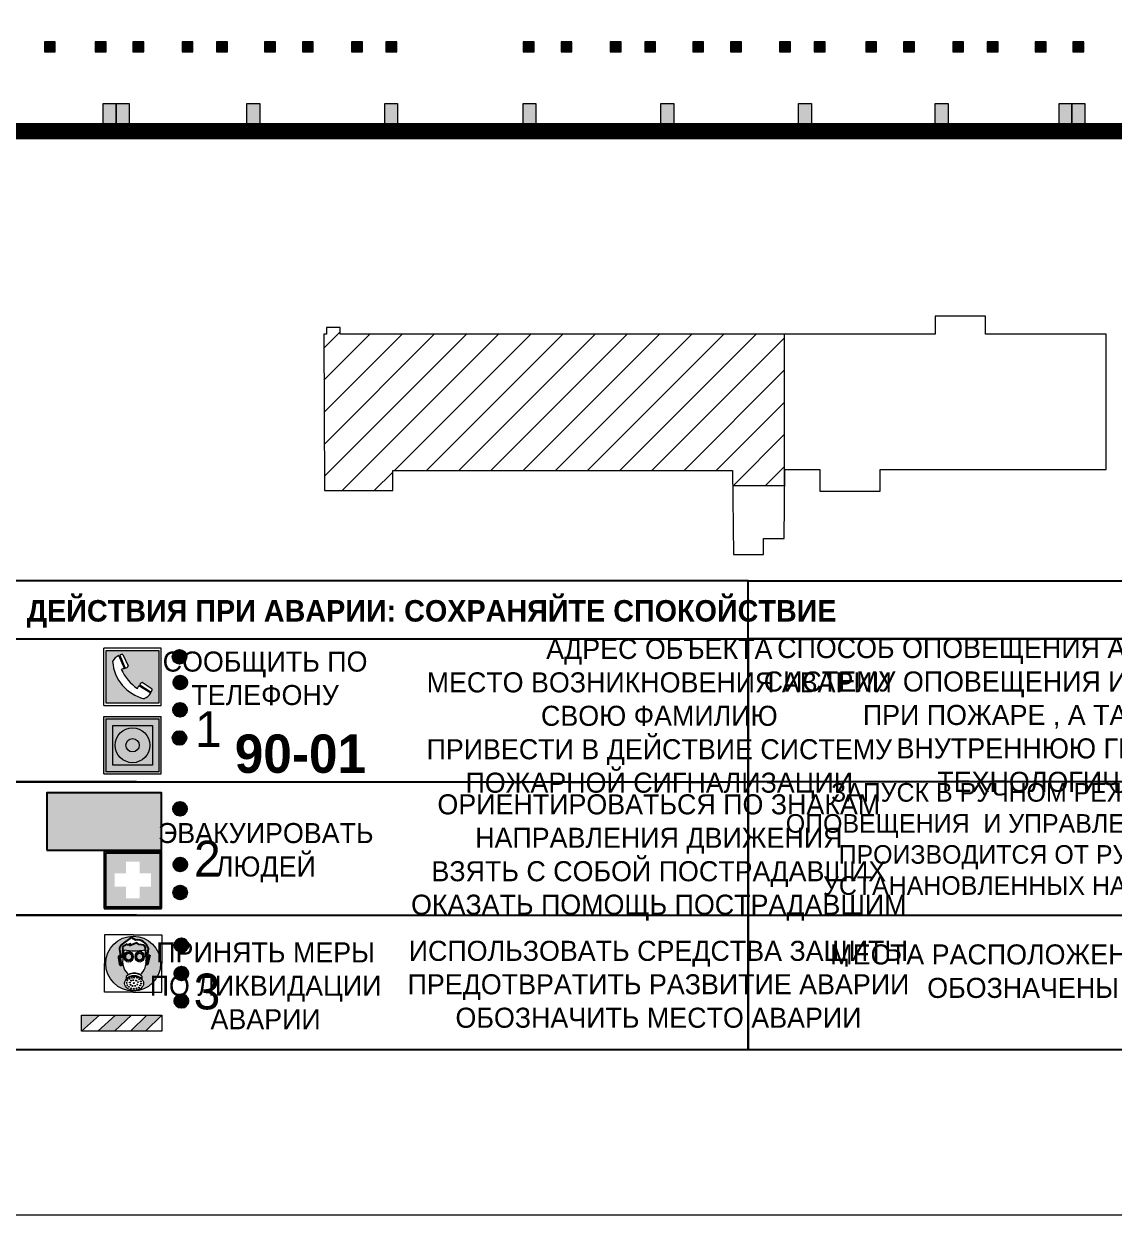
# Model space of a CAD drawing. Header units: millimetres. Extents: x 13810 to 67229, y 12374 to 21950.
# Drawn here: x 38369 to 38521.1, y 13759.1 to 13925.3 of the extents above; entities that cross this region are included whole.
import ezdxf

# ---------------------------------------------------------------- set-up
doc = ezdxf.new("R2010")
doc.units = ezdxf.units.MM
doc.styles.add('обычный', font='arial.ttf')

# ---------------------------------------------------------------- blocks, each defined once
blk = doc.blocks.new('A$C38D26F80')
h = blk.add_hatch(color=5)
h.dxf.hatch_style = 1
h.paths.add_polyline_path([(-8.77, -4.48, 1), (-0.19, -4.48, 1)])
h.paths.add_polyline_path([(-6.75, -3.58), (-6.75, -3.31), (-6.62, -3.22), (-6.5, -3.22), (-6.42, -3.3), (-6.39, -3.28), (-6.59, -2.23), (-6.59, -2.01), (-6.38, -1.58), (-4.76, -0.4), (-4.13, -0.79, -0.362848), (-2.1, -2.1, -0.201049), (-2.17, -2.48, 0.085434), (-2.26, -3.13), (-1.9, -3.16), (-2.25, -4.7), (-2.4, -4.59), (-2.43, -4.34), (-2.36, -4.34), (-2.14, -3.34), (-2.47, -3.42), (-2.58, -1.95), (-2.77, -1.58), (-3.58, -1.52), (-3.92, -1.26), (-5.05, -1.73), (-4.87, -1.39), (-5.41, -1.6), (-5.41, -1.46), (-6.13, -1.87), (-6.18, -3.5), (-6.56, -3.47), (-6.37, -4.59), (-6.16, -4.43), (-6.16, -4.66), (-6.36, -4.79), (-6.37, -4.8), (-6.51, -4.76)], flags=16)
h.paths.add_polyline_path([(-6.51, -4.76), (-6.36, -4.79), (-6.37, -4.8)], flags=0)
h.paths.add_polyline_path([(-5.92, -2.34, 0.089508), (-2.67, -2.35), (-2.48, -3.88, -0.268602), (-3.4, -6.18, 0.262449), (-5.2, -6.18, -0.268602), (-6.11, -3.88)], flags=16)
edge = h.paths.add_edge_path(flags=16)
edge.add_ellipse((-5.19, -3.41), major_axis=(0, 0.842), ratio=0.848992, start_angle=0, end_angle=360)
edge = h.paths.add_edge_path(flags=0)
edge.add_ellipse((-5.19, -3.39), major_axis=(0, 0.665), ratio=0.853798, start_angle=0, end_angle=360)
edge = h.paths.add_edge_path(flags=0)
edge.add_ellipse((-5.19, -3.4), major_axis=(0, 0.528), ratio=0.864094, start_angle=0, end_angle=360)
edge = h.paths.add_edge_path(flags=16)
edge.add_ellipse((-3.47, -3.4), major_axis=(0, 0.842), ratio=0.848992, start_angle=0, end_angle=360)
h.paths.add_polyline_path([(-3.13, -6.45), (-3.13, -6.84, 0.383174), (-5.57, -6.85), (-5.57, -6.49, -0.369952)], flags=16)
edge = h.paths.add_edge_path(flags=0)
edge.add_ellipse((-3.47, -3.39), major_axis=(0, 0.665), ratio=0.853798, start_angle=0, end_angle=360)
edge = h.paths.add_edge_path(flags=0)
edge.add_ellipse((-3.47, -3.4), major_axis=(0, 0.528), ratio=0.864094, start_angle=0, end_angle=360)
edge = h.paths.add_edge_path(flags=16)
edge.add_ellipse((-4.34, -7.57), major_axis=(-1.48, 0), ratio=0.744955, start_angle=0, end_angle=360)
h.paths.add_polyline_path([(-5.01, -6.85, -1), (-5.15, -6.85, -1)], flags=0)
h.paths.add_polyline_path([(-5.33, -7.14, -1), (-5.47, -7.14, -1)], flags=0)
h.paths.add_polyline_path([(-4.61, -6.71, -1), (-4.74, -6.71, -1)], flags=16)
h.paths.add_polyline_path([(-5.43, -7.51, -1), (-5.57, -7.51, -1)], flags=0)
h.paths.add_polyline_path([(-4.26, -6.67, -1), (-4.4, -6.67, -1)], flags=16)
h.paths.add_polyline_path([(-4.74, -7.14, -1), (-4.88, -7.14, -1)], flags=0)
h.paths.add_polyline_path([(-4.93, -7.43, -1), (-5.07, -7.43, -1)], flags=0)
h.paths.add_polyline_path([(-4.41, -7.07, -1), (-4.54, -7.07, -1)], flags=0)
h.paths.add_polyline_path([(-5.33, -7.87, -1), (-5.46, -7.87, -1)], flags=0)
h.paths.add_polyline_path([(-3.8, -6.71, -1), (-3.94, -6.71, -1)], flags=16)
h.paths.add_polyline_path([(-4.85, -7.78, -1), (-4.98, -7.78, -1)], flags=0)
h.paths.add_polyline_path([(-3.96, -7.14, -1), (-4.1, -7.14, -1)], flags=0)
h.paths.add_polyline_path([(-4.33, -7.53, -1), (-4.47, -7.53, -1)], flags=0)
h.paths.add_polyline_path([(-5.09, -8.12, -1), (-5.23, -8.12, -1)], flags=0)
h.paths.add_polyline_path([(-3.5, -6.94, -1), (-3.64, -6.94, -1)], flags=0)
h.paths.add_polyline_path([(-4.54, -7.97, -1), (-4.68, -7.97, -1)], flags=0)
h.paths.add_polyline_path([(-3.66, -7.39, -1), (-3.8, -7.39, -1)], flags=0)
h.paths.add_polyline_path([(-4.73, -8.35, -1), (-4.86, -8.35, -1)], flags=0)
h.paths.add_polyline_path([(-4.09, -7.96, -1), (-4.23, -7.96, -1)], flags=0)
h.paths.add_polyline_path([(-3.77, -7.74, -1), (-3.91, -7.74, -1)], flags=0)
h.paths.add_polyline_path([(-3.22, -7.27, -1), (-3.35, -7.27, -1)], flags=0)
h.paths.add_polyline_path([(-4.34, -8.4, -1), (-4.47, -8.4, -1)], flags=0)
h.paths.add_polyline_path([(-3.16, -7.61, -1), (-3.3, -7.61, -1)], flags=0)
h.paths.add_polyline_path([(-3.9, -8.35, -1), (-4.04, -8.35, -1)], flags=0)
h.paths.add_polyline_path([(-3.32, -7.91, -1), (-3.46, -7.91, -1)], flags=0)
h.paths.add_polyline_path([(-3.55, -8.23, -1), (-3.69, -8.23, -1)], flags=0)
at = {"color": 5, "lineweight": 5}
for p, q in [((-4.48, 0), (-8.96, 0)), ((-8.96, 0), (-8.96, -4.48)), ((-4.48, 0), (0, 0)), ((0, 0), (0, -4.48)), ((-6.59, -2.01), (-6.38, -1.58)), ((-6.38, -1.58), (-4.76, -0.4)), ((-5.41, -1.46), (-6.13, -1.87)), ((-4.87, -1.39), (-5.41, -1.6)), ((-5.41, -1.6), (-5.41, -1.46)), ((-3.92, -1.26), (-5.05, -1.73)), ((-5.05, -1.73), (-4.87, -1.39)), ((-4.76, -0.4), (-4.13, -0.79)), ((-3.58, -1.52), (-3.92, -1.26)), ((-2.77, -1.58), (-3.58, -1.52)), ((-2.58, -1.95), (-2.77, -1.58)), ((-6.75, -3.31), (-6.62, -3.22)), ((-6.75, -3.58), (-6.75, -3.31)), ((-6.51, -4.76), (-6.75, -3.58)), ((-6.62, -3.22), (-6.5, -3.22)), ((-6.59, -2.23), (-6.59, -2.01)), ((-6.39, -3.28), (-6.59, -2.23)), ((-6.18, -3.5), (-6.56, -3.47)), ((-6.56, -3.47), (-6.37, -4.59)), ((-6.5, -3.22), (-6.42, -3.3)), ((-6.42, -3.3), (-6.39, -3.28)), ((-6.13, -1.87), (-6.18, -3.5)), ((-5.92, -2.34), (-6.11, -3.88)), ((-2.67, -2.34), (-2.48, -3.88)), ((-2.47, -3.42), (-2.58, -1.95)), ((-2.14, -3.34), (-2.47, -3.42)), ((-2.36, -4.34), (-2.14, -3.34)), ((-1.9, -3.16), (-2.26, -3.13)), ((-2.25, -4.7), (-1.9, -3.16)), ((-8.96, -8.96), (-8.96, -4.48)), ((-6.37, -4.8), (-6.51, -4.76)), ((-6.37, -4.59), (-6.16, -4.43)), ((-6.16, -4.66), (-6.37, -4.8)), ((-6.16, -4.43), (-6.16, -4.66)), ((-2.43, -4.34), (-2.4, -4.59)), ((-2.43, -4.34), (-2.36, -4.34)), ((-2.4, -4.59), (-2.25, -4.7)), ((0, -8.96), (0, -4.48)), ((-5.57, -6.49), (-5.57, -6.85)), ((-3.13, -6.45), (-3.13, -6.84)), ((-4.48, -8.96), (-8.96, -8.96)), ((-4.48, -8.96), (0, -8.96))]:
    blk.add_line(p, q, dxfattribs=at)
at = {"color": 5}
for p, q in [((-6.59, -2.01), (-6.38, -1.58)), ((-6.38, -1.58), (-4.76, -0.4)), ((-5.41, -1.46), (-6.13, -1.87)), ((-4.87, -1.39), (-5.41, -1.6)), ((-5.41, -1.6), (-5.41, -1.46)), ((-3.92, -1.26), (-5.05, -1.73)), ((-5.05, -1.73), (-4.87, -1.39)), ((-4.76, -0.4), (-4.13, -0.79)), ((-3.58, -1.52), (-3.92, -1.26)), ((-2.77, -1.58), (-3.58, -1.52)), ((-2.58, -1.95), (-2.77, -1.58)), ((-6.75, -3.31), (-6.62, -3.22)), ((-6.75, -3.58), (-6.75, -3.31)), ((-6.51, -4.76), (-6.75, -3.58)), ((-6.62, -3.22), (-6.5, -3.22)), ((-6.59, -2.23), (-6.59, -2.01)), ((-6.39, -3.28), (-6.59, -2.23)), ((-6.18, -3.5), (-6.56, -3.47)), ((-6.56, -3.47), (-6.37, -4.59)), ((-6.5, -3.22), (-6.42, -3.3)), ((-6.42, -3.3), (-6.39, -3.28)), ((-6.13, -1.87), (-6.18, -3.5)), ((-2.47, -3.42), (-2.58, -1.95)), ((-2.14, -3.34), (-2.47, -3.42)), ((-2.36, -4.34), (-2.14, -3.34)), ((-2.26, -3.13), (-1.9, -3.16)), ((-1.9, -3.16), (-2.25, -4.7)), ((-6.37, -4.8), (-6.51, -4.76)), ((-6.36, -4.79), (-6.51, -4.76)), ((-6.37, -4.59), (-6.16, -4.43)), ((-6.16, -4.66), (-6.37, -4.8)), ((-6.16, -4.66), (-6.36, -4.79)), ((-6.16, -4.43), (-6.16, -4.66)), ((-2.4, -4.59), (-2.43, -4.34)), ((-2.43, -4.34), (-2.36, -4.34)), ((-2.25, -4.7), (-2.4, -4.59))]:
    blk.add_line(p, q, dxfattribs=at)
at = {"color": 5, "lineweight": 5}
for centre, radius in [((-4.48, -4.48), 4.29), ((-5.5, -7.51), 0.0678), ((-5.4, -7.14), 0.0678), ((-5.08, -6.85), 0.0678), ((-5, -7.43), 0.0678), ((-4.81, -7.14), 0.0678), ((-4.67, -6.71), 0.0678), ((-4.47, -7.07), 0.0678), ((-4.33, -6.67), 0.0678), ((-4.03, -7.14), 0.0678), ((-3.87, -6.71), 0.0678), ((-3.73, -7.39), 0.0678), ((-3.57, -6.94), 0.0678), ((-3.28, -7.27), 0.0678), ((-5.4, -7.87), 0.0678), ((-5.16, -8.12), 0.0678), ((-4.91, -7.78), 0.0678), ((-4.79, -8.35), 0.0678), ((-4.61, -7.97), 0.0678), ((-4.4, -7.53), 0.0678), ((-4.4, -8.4), 0.0678), ((-4.16, -7.96), 0.0678), ((-3.97, -8.35), 0.0678), ((-3.84, -7.74), 0.0678), ((-3.62, -8.23), 0.0678), ((-3.39, -7.91), 0.0678), ((-3.23, -7.61), 0.0678)]:
    blk.add_circle(centre, radius, dxfattribs=at)
at = {"color": 5}
for centre, radius, start, end in [((-3.89, -2.66), 1.88, 17.387, 97.1599), ((-0.35, -3.07), 1.91, 162.2553, 181.7878), ((-2.6, -2.2), 0.511, 326.3906, 11.8614)]:
    blk.add_arc(centre, radius, start, end, dxfattribs=at)
at = {"color": 5, "lineweight": 5}
for centre, radius, start, end in [((-4.28, 6.66), 9.15, 259.6987, 280.1569), ((-0.47, -3.05), 1.79, 161.5846, 182.4584), ((-2.6, -2.2), 0.513, 326.4781, 11.7739), ((-3.66, -4.24), 2.47, 171.573, 231.7124), ((-4.93, -4.24), 2.47, 308.2876, 8.427), ((-4.33, -7.88), 1.87, 50.358, 131.5662), ((-4.34, -8.2), 1.82, 48.4943, 132.3565), ((-4.3, -7.78), 1.83, 60.5889, 119.4111)]:
    blk.add_arc(centre, radius, start, end, dxfattribs=at)
for centre, major_axis, ratio in [((-5.19, -3.41), (0, 0.842), 0.848992), ((-5.19, -3.39), (0, 0.665), 0.853798), ((-5.19, -3.4), (0, 0.528), 0.864094), ((-3.47, -3.4), (0, 0.842), 0.848992), ((-3.47, -3.39), (0, 0.665), 0.853798), ((-3.47, -3.4), (0, 0.528), 0.864094), ((-4.34, -7.57), (-1.48, 0), 0.744955)]:
    blk.add_ellipse(centre, major_axis=major_axis, ratio=ratio, dxfattribs=at)
blk = doc.blocks.new('A$C47DD6509')
at = {"lineweight": 5}
for points in [[(-8.69, 0), (-11.19, 0), (-11.19, -2.22)], [(-4.22, 0), (-6.45, 0), (-8.91, -2.22), (-6.61, -2.22)], [(0, 0), (-2.09, 0), (-4.36, -2.22), (-2.29, -2.22)]]:
    blk.add_hatch(color=242, dxfattribs=at).paths.add_polyline_path(points)
at = {"color": 242, "lineweight": 5}
for p, q in [((-11.19, -2.22), (-8.69, 0)), ((-11.19, -2.22), (-11.19, 0)), ((-11.19, 0), (-8.69, 0)), ((-11.19, 0), (0, 0)), ((-8.91, -2.22), (-6.45, 0)), ((-6.61, -2.22), (-4.22, 0)), ((-4.36, -2.22), (-2.09, 0)), ((-2.29, -2.22), (0, 0)), ((0, 0), (0, -2.22)), ((0, -2.22), (-11.19, -2.22))]:
    blk.add_line(p, q, dxfattribs=at)
blk = doc.blocks.new('A$C32E8229D')
at = {"true_color": 0xffffff}
blk.add_hatch(color=7, dxfattribs=at).paths.add_polyline_path([(0, 0), (0, -8), (16, -8), (16, 0)])
h = blk.add_hatch(color=126)
h.paths.add_polyline_path([(0.2, -0.2), (15.8, -0.2), (15.8, -7.8), (0.2, -7.8)])
h.paths.add_polyline_path([(13.49, -2.05), (12.08, -2.05), (11.37, -2.63, 0.162397), (11.29, -2.84), (11.29, -3.63), (10.35, -3.63), (10.35, -4.05), (11.68, -4.05), (11.68, -3.48), (12.26, -4.28), (11.29, -5.1), (11.29, -6.78), (11.85, -6.78), (11.85, -5.44), (12.8, -4.64), (12.8, -5.94), (14.46, -5.94), (14.46, -5.39), (13.45, -5.39), (13.45, -3.97), (12.46, -2.59), (13.15, -2.59), (13.69, -3.34), (14.18, -3)], flags=16)
h.paths.add_polyline_path([(10.74, -1.82, 1), (11.8, -1.82, 1)], flags=16)
h.paths.add_polyline_path([(9.39, -3.59), (5.99, -3.59), (6.56, -3.03), (5.91, -3.03), (5.1, -3.83), (5.91, -4.64), (6.56, -4.64), (5.99, -4.09), (9.39, -4.09)], flags=16)
h.paths.add_polyline_path([(4.29, -1.08), (1.72, -1.08), (1.72, -6.6), (4.29, -6.6)], flags=16)
at = {"color": 126}
blk.add_lwpolyline([(16, -8), (0, -8), (0, 0), (16, 0)], close=True, dxfattribs=at)
blk = doc.blocks.new('A$C18900ED3')
h = blk.add_hatch(color=126)
h.paths.add_polyline_path([(-0.18, -0.18), (-7.02, -0.18), (-7.02, -7.02), (-0.18, -7.02)])
h.paths.add_polyline_path([(-5.89, -4.46), (-5.89, -2.77), (-4.46, -2.77), (-4.46, -1.31), (-2.77, -1.31), (-2.77, -2.77), (-1.33, -2.77), (-1.33, -4.46), (-2.77, -4.46), (-2.77, -5.89), (-4.46, -5.89), (-4.46, -4.46)], flags=16)
at = {"color": 126}
for p, q in [((-7.2, 0), (-7.2, -7.2)), ((0, 0), (-7.2, 0)), ((0, -7.2), (0, 0)), ((-7.02, -7.02), (-7.02, -0.18)), ((-7.02, -0.18), (-0.18, -0.18)), ((-0.18, -0.18), (-0.18, -7.02)), ((-7.2, -7.2), (0, -7.2)), ((-0.18, -7.02), (-7.02, -7.02))]:
    blk.add_line(p, q, dxfattribs=at)
blk = doc.blocks.new('A$C456E1F9C')
at = {"lineweight": 5}
h = blk.add_hatch(color=242, dxfattribs=at)
h.paths.add_polyline_path([(0.51, -1.47), (0.51, -13.26), (12.29, -13.26), (12.29, -1.47)])
h.paths.add_polyline_path([(5.42, -4.95, -0.254479), (4.78, -5.4), (3.52, -2.53, -0.209735), (4.23, -2.4)], flags=16)
h.paths.add_polyline_path([(8.53, -8.6), (10.87, -10.17), (10.54, -10.76), (8.03, -9.13, -0.192251)], flags=16)
h.paths.add_polyline_path([(4.61, -5.49, 0.005518), (3.87, -5.72, 0.128647), (7.49, -10.01, 0.00809), (7.83, -9.33), (10.47, -10.97, -0.16736), (8.99, -12.25, -0.327862), (1.95, -3.95, -0.166952), (3.36, -2.62)], flags=16)
at = {"color": 242, "lineweight": 5}
for p, q in [((0, -13.77), (0, -0.97)), ((12.8, -0.97), (0, -0.97)), ((4.61, -5.49), (3.36, -2.62)), ((3.52, -2.53), (4.78, -5.4)), ((4.23, -2.4), (5.42, -4.95)), ((12.8, -13.77), (12.8, -0.97)), ((7.83, -9.33), (10.47, -10.97)), ((8.03, -9.13), (10.54, -10.76)), ((10.81, -10.12), (8.53, -8.6)), ((10.54, -10.76), (10.8, -10.3)), ((10.8, -10.3), (10.81, -10.12)), ((0, -13.77), (12.8, -13.77))]:
    blk.add_line(p, q, dxfattribs=at)
blk.add_lwpolyline([(0.51, -1.47), (12.29, -1.47), (12.29, -13.26), (0.51, -13.26)], close=True, dxfattribs=at)
for centre, radius, start, end in [((4.59, -5.34), 2.99, 114.2845, 152.1974), ((4.02, -3.27), 0.891, 76.3284, 123.7092), ((11.12, -3.31), 9.19, 183.9915, 256.6009), ((4.68, -4.59), 0.824, 276.9621, 334.0723), ((14.98, -39.1), 35.17, 107.1487, 108.4135), ((13.86, -0.94), 11.08, 205.5536, 234.8762), ((-13.31, 0.8), 23.44, 332.5487, 334.4027), ((8.94, -9.5), 0.989, 114.4092, 157.9388), ((7.87, -9.46), 3, 291.9291, 329.9329)]:
    blk.add_arc(centre, radius, start, end, dxfattribs=at)
blk = doc.blocks.new('A$C54414219')
at = {"true_color": 0xffffff}
h = blk.add_hatch(color=7, dxfattribs=at)
h.paths.add_polyline_path([(2.39, -9.45), (2.39, -18.3), (11.23, -18.3), (11.23, -9.45)], flags=0)
h.paths.add_polyline_path([(10.71, -13.87, -1), (2.92, -13.87, -1)], flags=0)
h.paths.add_polyline_path([(8.3, -13.87, -1), (5.33, -13.87, -1)], flags=0)
h.paths.add_polyline_path([(0.41, -7.47), (0.41, -20.27), (13.21, -20.27), (13.21, -7.47)])
h.paths.add_polyline_path([(0.92, -19.77), (12.71, -19.77), (12.71, -7.98), (0.92, -7.98)], flags=16)
h.paths.add_polyline_path([(11.23, -9.45), (11.23, -18.3), (2.39, -18.3), (2.39, -9.45)], flags=0)
at = {"lineweight": 5}
h = blk.add_hatch(color=242, dxfattribs=at)
h.paths.add_polyline_path([(12.71, -7.98), (0.92, -7.98), (0.92, -19.77), (12.71, -19.77)])
h.paths.add_polyline_path([(11.23, -18.3), (2.39, -18.3), (2.39, -9.45), (11.23, -9.45)], flags=16)
h.paths.add_polyline_path([(10.71, -13.87, -1), (2.92, -13.87, -1)], flags=0)
h.paths.add_polyline_path([(8.3, -13.87, -1), (5.33, -13.87, -1)], flags=0)
at = {"true_color": 0xffffff}
h = blk.add_hatch(color=7, dxfattribs=at)
h.paths.add_polyline_path([(2.39, -9.45), (2.39, -18.3), (11.23, -18.3), (11.23, -9.45)])
h.paths.add_polyline_path([(10.71, -13.87, -1), (2.92, -13.87, -1)], flags=16)
h.paths.add_polyline_path([(8.3, -13.87, -1), (5.33, -13.87, -1)], flags=0)
at = {"lineweight": 5}
h = blk.add_hatch(color=242, dxfattribs=at)
h.paths.add_polyline_path([(2.92, -13.87, 1), (10.71, -13.87, 1)])
h.paths.add_polyline_path([(8.3, -13.87, -1), (5.33, -13.87, -1)], flags=16)
at = {"color": 242, "lineweight": 5}
for p, q in [((0.41, -20.27), (0.41, -7.47)), ((0.41, -7.47), (13.21, -7.47)), ((0.41, -7.47), (13.21, -7.47)), ((13.21, -20.27), (13.21, -7.47)), ((0.41, -20.27), (13.21, -20.27))]:
    blk.add_line(p, q, dxfattribs=at)
for points in [[(0.92, -7.98), (12.71, -7.98), (12.71, -19.77), (0.92, -19.77)], [(2.39, -9.45), (11.23, -9.45), (11.23, -18.3), (2.39, -18.3)]]:
    blk.add_lwpolyline(points, close=True, dxfattribs=at)
for radius in [3.89, 1.49]:
    blk.add_circle((6.81, -13.87), radius, dxfattribs=at)

msp = doc.modelspace()

# ---------------------------------------------------------------- hatches: boundary and pattern name
at = {"lineweight": 0}
h = msp.add_hatch(color=256, dxfattribs=at)
h.dxf.hatch_style = 1
h.paths.add_polyline_path([(38371.84, 13922.84), (38371.84, 13921.42), (38373.36, 13921.42), (38373.36, 13922.84)])
h = msp.add_hatch(color=256, dxfattribs=at)
h.dxf.hatch_style = 1
h.paths.add_polyline_path([(38378.92, 13922.84), (38378.92, 13921.42), (38380.44, 13921.42), (38380.44, 13922.84)])
h = msp.add_hatch(color=256, dxfattribs=at)
h.dxf.hatch_style = 1
h.paths.add_polyline_path([(38384.19, 13922.84), (38384.19, 13921.42), (38385.71, 13921.42), (38385.71, 13922.84)])
h = msp.add_hatch(color=256, dxfattribs=at)
h.dxf.hatch_style = 1
h.paths.add_polyline_path([(38391.06, 13922.84), (38391.06, 13921.42), (38392.57, 13921.42), (38392.57, 13922.84)])
h = msp.add_hatch(color=256, dxfattribs=at)
h.dxf.hatch_style = 1
h.paths.add_polyline_path([(38395.87, 13922.84), (38395.87, 13921.42), (38397.38, 13921.42), (38397.38, 13922.84)])
h = msp.add_hatch(color=256, dxfattribs=at)
h.dxf.hatch_style = 1
h.paths.add_polyline_path([(38402.56, 13922.84), (38402.56, 13921.42), (38404.07, 13921.42), (38404.07, 13922.84)])
h = msp.add_hatch(color=256, dxfattribs=at)
h.dxf.hatch_style = 1
h.paths.add_polyline_path([(38407.83, 13922.84), (38407.83, 13921.42), (38409.35, 13921.42), (38409.35, 13922.84)])
h = msp.add_hatch(color=256, dxfattribs=at)
h.dxf.hatch_style = 1
h.paths.add_polyline_path([(38414.69, 13922.84), (38414.69, 13921.42), (38416.21, 13921.42), (38416.21, 13922.84)])
h = msp.add_hatch(color=256, dxfattribs=at)
h.dxf.hatch_style = 1
h.paths.add_polyline_path([(38419.5, 13922.84), (38419.5, 13921.42), (38421.02, 13921.42), (38421.02, 13922.84)])
h = msp.add_hatch(color=256, dxfattribs=at)
h.dxf.hatch_style = 1
h.paths.add_polyline_path([(38438.66, 13922.84), (38438.66, 13921.42), (38440.18, 13921.42), (38440.18, 13922.84)])
h = msp.add_hatch(color=256, dxfattribs=at)
h.dxf.hatch_style = 1
h.paths.add_polyline_path([(38443.94, 13922.84), (38443.94, 13921.42), (38445.45, 13921.42), (38445.45, 13922.84)])
h = msp.add_hatch(color=256, dxfattribs=at)
h.dxf.hatch_style = 1
h.paths.add_polyline_path([(38450.8, 13922.84), (38450.8, 13921.42), (38452.31, 13921.42), (38452.31, 13922.84)])
h = msp.add_hatch(color=256, dxfattribs=at)
h.dxf.hatch_style = 1
h.paths.add_polyline_path([(38455.61, 13922.84), (38455.61, 13921.42), (38457.13, 13921.42), (38457.13, 13922.84)])
h = msp.add_hatch(color=256, dxfattribs=at)
h.dxf.hatch_style = 1
h.paths.add_polyline_path([(38462.3, 13922.84), (38462.3, 13921.42), (38463.82, 13921.42), (38463.82, 13922.84)])
h = msp.add_hatch(color=256, dxfattribs=at)
h.dxf.hatch_style = 1
h.paths.add_polyline_path([(38467.57, 13922.84), (38467.57, 13921.42), (38469.09, 13921.42), (38469.09, 13922.84)])
h = msp.add_hatch(color=256, dxfattribs=at)
h.dxf.hatch_style = 1
h.paths.add_polyline_path([(38474.43, 13922.84), (38474.43, 13921.42), (38475.95, 13921.42), (38475.95, 13922.84)])
h = msp.add_hatch(color=256, dxfattribs=at)
h.dxf.hatch_style = 1
h.paths.add_polyline_path([(38479.25, 13922.84), (38479.25, 13921.42), (38480.76, 13921.42), (38480.76, 13922.84)])
h = msp.add_hatch(color=256, dxfattribs=at)
h.dxf.hatch_style = 1
h.paths.add_polyline_path([(38486.45, 13922.84), (38486.45, 13921.42), (38487.96, 13921.42), (38487.96, 13922.84)])
h = msp.add_hatch(color=256, dxfattribs=at)
h.dxf.hatch_style = 1
h.paths.add_polyline_path([(38491.72, 13922.84), (38491.72, 13921.42), (38493.24, 13921.42), (38493.24, 13922.84)])
h = msp.add_hatch(color=256, dxfattribs=at)
h.dxf.hatch_style = 1
h.paths.add_polyline_path([(38498.58, 13922.84), (38498.58, 13921.42), (38500.1, 13921.42), (38500.1, 13922.84)])
h = msp.add_hatch(color=256, dxfattribs=at)
h.dxf.hatch_style = 1
h.paths.add_polyline_path([(38503.39, 13922.84), (38503.39, 13921.42), (38504.91, 13921.42), (38504.91, 13922.84)])
h = msp.add_hatch(color=256, dxfattribs=at)
h.dxf.hatch_style = 1
h.paths.add_polyline_path([(38510.08, 13922.84), (38510.08, 13921.42), (38511.6, 13921.42), (38511.6, 13922.84)])
h = msp.add_hatch(color=256, dxfattribs=at)
h.dxf.hatch_style = 1
h.paths.add_polyline_path([(38515.36, 13922.84), (38515.36, 13921.42), (38516.87, 13921.42), (38516.87, 13922.84)])
h = msp.add_hatch(color=256, dxfattribs=at)
h.dxf.hatch_style = 1
h.paths.add_polyline_path([(38380.06, 13911.35), (38381.86, 13911.35), (38381.86, 13914.24), (38380.06, 13914.24)])
h = msp.add_hatch(color=256, dxfattribs=at)
h.dxf.hatch_style = 1
h.paths.add_polyline_path([(38381.86, 13911.35), (38383.66, 13911.35), (38383.66, 13914.24), (38381.86, 13914.24)])
h = msp.add_hatch(color=256, dxfattribs=at)
h.dxf.hatch_style = 1
h.paths.add_polyline_path([(38400.09, 13911.35), (38401.89, 13911.35), (38401.89, 13914.24), (38400.09, 13914.24)])
h = msp.add_hatch(color=256, dxfattribs=at)
h.dxf.hatch_style = 1
h.paths.add_polyline_path([(38419.32, 13911.35), (38421.12, 13911.35), (38421.12, 13914.24), (38419.32, 13914.24)])
h = msp.add_hatch(color=256, dxfattribs=at)
h.dxf.hatch_style = 1
h.paths.add_polyline_path([(38438.62, 13911.35), (38440.42, 13911.35), (38440.42, 13914.24), (38438.62, 13914.24)])
h = msp.add_hatch(color=256, dxfattribs=at)
h.dxf.hatch_style = 1
h.paths.add_polyline_path([(38457.85, 13911.35), (38459.65, 13911.35), (38459.65, 13914.24), (38457.85, 13914.24)])
h = msp.add_hatch(color=256, dxfattribs=at)
h.dxf.hatch_style = 1
h.paths.add_polyline_path([(38477.08, 13911.35), (38478.88, 13911.35), (38478.88, 13914.24), (38477.08, 13914.24)])
h = msp.add_hatch(color=256, dxfattribs=at)
h.dxf.hatch_style = 1
h.paths.add_polyline_path([(38496.15, 13911.35), (38497.95, 13911.35), (38497.95, 13914.24), (38496.15, 13914.24)])
h = msp.add_hatch(color=256, dxfattribs=at)
h.dxf.hatch_style = 1
h.paths.add_polyline_path([(38513.41, 13911.35), (38515.22, 13911.35), (38515.22, 13914.24), (38513.41, 13914.24)])
h = msp.add_hatch(color=256, dxfattribs=at)
h.dxf.hatch_style = 1
h.paths.add_polyline_path([(38515.22, 13911.35), (38517.02, 13911.35), (38517.02, 13914.24), (38515.22, 13914.24)])
at = {"lineweight": 0, "true_color": 0x000000}
h = msp.add_hatch(dxfattribs=at)
h.set_pattern_fill('ANSI31', color=18)
h.set_pattern_definition([(45, (1580.7274, -1577.0053), (-2.24506403, 2.24506403), [])])
h.paths.add_polyline_path([(38475.13, 13882.02), (38413.11, 13882.02), (38413.11, 13882.95), (38411.19, 13882.95), (38411.19, 13882.02), (38410.81, 13882.02), (38410.94, 13860.18), (38420.45, 13860.18), (38420.45, 13863), (38467.87, 13863), (38467.9, 13860.91), (38475.13, 13860.91)])
at = {"lineweight": 0}
h = msp.add_hatch(color=256, dxfattribs=at)
h.dxf.hatch_style = 1
h.paths.add_polyline_path([(38389.73, 13836.98, 1), (38391.66, 13836.98, 1)])
h = msp.add_hatch(color=256, dxfattribs=at)
h.dxf.hatch_style = 1
h.paths.add_polyline_path([(38389.83, 13833.4, 1), (38391.76, 13833.4, 1)])
h = msp.add_hatch(color=256, dxfattribs=at)
h.dxf.hatch_style = 1
h.paths.add_polyline_path([(38389.79, 13829.58, 1), (38391.73, 13829.58, 1)])
h = msp.add_hatch(color=256, dxfattribs=at)
h.dxf.hatch_style = 1
h.paths.add_polyline_path([(38389.71, 13825.66, 1), (38391.64, 13825.66, 1)])
h = msp.add_hatch(color=256, dxfattribs=at)
h.dxf.hatch_style = 1
h.paths.add_polyline_path([(38389.8, 13815.77, 1), (38391.73, 13815.77, 1)])
h = msp.add_hatch(color=256, dxfattribs=at)
h.dxf.hatch_style = 1
h.paths.add_polyline_path([(38389.84, 13807.99, 1), (38391.77, 13807.99, 1)])
h = msp.add_hatch(color=256, dxfattribs=at)
h.dxf.hatch_style = 1
h.paths.add_polyline_path([(38389.83, 13804.09, 1), (38391.76, 13804.09, 1)])
h = msp.add_hatch(color=256, dxfattribs=at)
h.dxf.hatch_style = 1
h.paths.add_polyline_path([(38389.99, 13796.73, 1), (38391.92, 13796.73, 1)])
h = msp.add_hatch(color=256, dxfattribs=at)
h.dxf.hatch_style = 1
h.paths.add_polyline_path([(38389.98, 13792.79, 1), (38391.91, 13792.79, 1)])
h = msp.add_hatch(color=256, dxfattribs=at)
h.dxf.hatch_style = 1
h.paths.add_polyline_path([(38389.98, 13788.95, 1), (38391.92, 13788.95, 1)])

# ---------------------------------------------------------------- linework, layer by layer
at = {"color": 126, "lineweight": 0, "true_color": 0x008754}
msp.add_lwpolyline([(38162.27, 14154.05), (38762.27, 14154.05), (38762.27, 13759.05), (38162.27, 13759.05)], close=True, dxfattribs=at)
msp.add_lwpolyline([(38162.27, 14154.05), (38762.27, 14154.05), (38762.27, 13759.05), (38162.27, 13759.05)], close=True, dxfattribs=at)
msp.add_lwpolyline([(38162.27, 14154.05), (38762.27, 14154.05), (38762.27, 13759.05), (38162.27, 13759.05)], close=True, dxfattribs=at)
msp.add_lwpolyline([(38162.27, 14154.05), (38762.27, 14154.05), (38762.27, 13759.05), (38162.27, 13759.05)], close=True, dxfattribs=at)
at = {"lineweight": 0}
for points in [[(38373.36, 13922.84), (38371.84, 13922.84), (38371.84, 13921.42), (38373.36, 13921.42), (38373.36, 13922.84)], [(38380.44, 13922.84), (38378.92, 13922.84), (38378.92, 13921.42), (38380.44, 13921.42), (38380.44, 13922.84)], [(38385.71, 13922.84), (38384.19, 13922.84), (38384.19, 13921.42), (38385.71, 13921.42), (38385.71, 13922.84)], [(38392.57, 13922.84), (38391.06, 13922.84), (38391.06, 13921.42), (38392.57, 13921.42), (38392.57, 13922.84)], [(38397.38, 13922.84), (38395.87, 13922.84), (38395.87, 13921.42), (38397.38, 13921.42), (38397.38, 13922.84)], [(38404.07, 13922.84), (38402.56, 13922.84), (38402.56, 13921.42), (38404.07, 13921.42), (38404.07, 13922.84)], [(38409.35, 13922.84), (38407.83, 13922.84), (38407.83, 13921.42), (38409.35, 13921.42), (38409.35, 13922.84)], [(38416.21, 13922.84), (38414.69, 13922.84), (38414.69, 13921.42), (38416.21, 13921.42), (38416.21, 13922.84)], [(38421.02, 13922.84), (38419.5, 13922.84), (38419.5, 13921.42), (38421.02, 13921.42), (38421.02, 13922.84)], [(38440.18, 13922.84), (38438.66, 13922.84), (38438.66, 13921.42), (38440.18, 13921.42), (38440.18, 13922.84)], [(38445.45, 13922.84), (38443.94, 13922.84), (38443.94, 13921.42), (38445.45, 13921.42), (38445.45, 13922.84)], [(38452.31, 13922.84), (38450.8, 13922.84), (38450.8, 13921.42), (38452.31, 13921.42), (38452.31, 13922.84)], [(38457.13, 13922.84), (38455.61, 13922.84), (38455.61, 13921.42), (38457.13, 13921.42), (38457.13, 13922.84)], [(38463.82, 13922.84), (38462.3, 13922.84), (38462.3, 13921.42), (38463.82, 13921.42), (38463.82, 13922.84)], [(38469.09, 13922.84), (38467.57, 13922.84), (38467.57, 13921.42), (38469.09, 13921.42), (38469.09, 13922.84)], [(38475.95, 13922.84), (38474.43, 13922.84), (38474.43, 13921.42), (38475.95, 13921.42), (38475.95, 13922.84)], [(38480.76, 13922.84), (38479.25, 13922.84), (38479.25, 13921.42), (38480.76, 13921.42), (38480.76, 13922.84)], [(38487.96, 13922.84), (38486.45, 13922.84), (38486.45, 13921.42), (38487.96, 13921.42), (38487.96, 13922.84)], [(38493.24, 13922.84), (38491.72, 13922.84), (38491.72, 13921.42), (38493.24, 13921.42), (38493.24, 13922.84)], [(38500.1, 13922.84), (38498.58, 13922.84), (38498.58, 13921.42), (38500.1, 13921.42), (38500.1, 13922.84)], [(38504.91, 13922.84), (38503.39, 13922.84), (38503.39, 13921.42), (38504.91, 13921.42), (38504.91, 13922.84)], [(38511.6, 13922.84), (38510.08, 13922.84), (38510.08, 13921.42), (38511.6, 13921.42), (38511.6, 13922.84)], [(38516.87, 13922.84), (38515.36, 13922.84), (38515.36, 13921.42), (38516.87, 13921.42), (38516.87, 13922.84)], [(38380.06, 13914.24), (38381.86, 13914.24), (38381.86, 13911.35), (38380.06, 13911.35), (38380.06, 13914.24)], [(38381.86, 13914.24), (38383.66, 13914.24), (38383.66, 13911.35), (38381.86, 13911.35), (38381.86, 13914.24)], [(38400.09, 13914.24), (38401.89, 13914.24), (38401.89, 13911.35), (38400.09, 13911.35), (38400.09, 13914.24)], [(38419.32, 13914.24), (38421.12, 13914.24), (38421.12, 13911.35), (38419.32, 13911.35), (38419.32, 13914.24)], [(38438.62, 13914.24), (38440.42, 13914.24), (38440.42, 13911.35), (38438.62, 13911.35), (38438.62, 13914.24)], [(38457.85, 13914.24), (38459.65, 13914.24), (38459.65, 13911.35), (38457.85, 13911.35), (38457.85, 13914.24)], [(38477.08, 13914.24), (38478.88, 13914.24), (38478.88, 13911.35), (38477.08, 13911.35), (38477.08, 13914.24)], [(38496.15, 13914.24), (38497.95, 13914.24), (38497.95, 13911.35), (38496.15, 13911.35), (38496.15, 13914.24)], [(38513.41, 13914.24), (38515.22, 13914.24), (38515.22, 13911.35), (38513.41, 13911.35), (38513.41, 13914.24)], [(38515.22, 13914.24), (38517.02, 13914.24), (38517.02, 13911.35), (38515.22, 13911.35), (38515.22, 13914.24)], [(38475.15, 13863.11), (38480, 13863.15), (38480.06, 13863.11), (38480.06, 13860.11), (38488.47, 13860.11), (38488.47, 13863.11), (38520, 13863.11), (38520, 13882.02), (38503.17, 13882.02), (38503.17, 13884.55), (38496.14, 13884.55), (38496.14, 13882.02), (38413.11, 13882.02), (38413.11, 13882.95), (38411.19, 13882.95), (38411.19, 13882.02), (38410.81, 13882.02), (38410.94, 13860.32), (38410.94, 13860.18), (38420.45, 13860.18), (38420.45, 13863), (38467.87, 13863), (38468, 13851.29), (38472.16, 13851.29), (38472.16, 13853.52), (38475.08, 13853.52), (38475.15, 13863.11)], [(38467.87, 13860.91), (38475.13, 13860.91), (38475.13, 13882.02)]]:
    msp.add_lwpolyline(points, dxfattribs=at)
at = {"lineweight": 0, "const_width": 2.29}
msp.add_lwpolyline([(38671.91, 13910.36), (38234.75, 13910.36)], dxfattribs=at)
for points in [[(38326.25, 13839.51), (38470.02, 13839.51), (38470.02, 13847.57), (38326.25, 13847.57)], [(38470.02, 13847.57), (38591.73, 13847.57), (38591.73, 13782.12), (38470.02, 13782.12)], [(38470.02, 13847.57), (38591.73, 13847.57), (38591.73, 13839.51), (38470.02, 13839.51)], [(38326.25, 13839.51), (38470.02, 13839.51), (38470.02, 13782.12), (38326.25, 13782.12)], [(38470.02, 13839.51), (38591.73, 13839.51), (38591.73, 13819.52), (38470.02, 13819.52)], [(38591.73, 13819.52), (38470.02, 13819.52), (38470.02, 13800.94), (38591.73, 13800.94)]]:
    msp.add_lwpolyline(points, close=True)
for points in [[(38384.67, 13819.52), (38326.25, 13819.52), (38470.02, 13819.52)], [(38384.67, 13800.94), (38326.25, 13800.94), (38470.02, 13800.94)]]:
    msp.add_lwpolyline(points)
for centre in [(38390.69, 13836.98), (38390.8, 13833.4), (38390.76, 13829.58), (38390.68, 13825.66), (38390.76, 13815.77), (38390.8, 13807.99), (38390.79, 13804.09), (38390.95, 13796.73), (38390.95, 13792.79), (38390.95, 13788.95)]:
    msp.add_circle(centre, 0.966)

# ---------------------------------------------------------------- block references
for name, p, xscale, yscale, zscale in [('A$C456E1F9C', (38380.14, 13838.8), 0.625, 0.625, 0.625), ('A$C54414219', (38379.88, 13833.31), 0.625, 0.625, 0.625), ('A$C18900ED3', (38388.2, 13809.84), 1.111111111007631, 1.111111111007631, 1.111111111007631), ('A$C38D26F80', (38388.23, 13798.17), 0.8928571427240968, 0.8928571427240968, 0.8928571427240968)]:
    msp.add_blockref(name, p, dxfattribs=dict(xscale=xscale, yscale=yscale, zscale=zscale))
at = {"xscale": -1}
msp.add_blockref('A$C32E8229D', (38388.2, 13817.99), dxfattribs=at)
at = {"color": 242, "true_color": 0xc1121c}
msp.add_blockref('A$C47DD6509', (38388.22, 13786.96), dxfattribs=at)

# ---------------------------------------------------------------- texts
at = {"lineweight": 0, "attachment_point": 5, "style": 'обычный'}
for s, insert, char_height, width in [('{\\fProxima Nova Rg|b1|i0|c204|p2;ДЕЙСТВИЯ ПРИ АВАРИИ: СОХРАНЯЙТЕ СПОКОЙСТВИЕ\\H1.6644x; }', (38425.86, 13842.97), 3, 175.1736), ('{\\fProxima Nova Rg|b0|i0|c204|p2;СПОСОБ ОПОВЕЩЕНИЯ АВТОМАТИЧЕСКИЙ ЧЕРЕЗ РЕЧЕВУЮ СИСТЕМУ ОПОВЕЩЕНИЯ И УПРАВЛЕНИЯ ЭВАКУАЦИЕЙ ЛЮДЕЙ ПРИ ПОЖАРЕ , А ТАК ЖЕ ВРУЧНУЮ, ИСПОЛЬЗУЯ ВНУТРЕННЮЮ ГРОМКУЮ СВЯЗЬ СИСТЕМЫ ТЕХНОЛОГИЧЕСКОГО ОПОВЕЩЕНИЯ.}', (38531.64, 13828.47), 2.8, 118.5618), ('\\pi-8.4,l8.4,t8.4;{\\fProxima Nova Rg|b0|i0|c204|p2;АДРЕС ОБЪЕКТА\\PМЕСТО ВОЗНИКНОВЕНИЯ АВАРИИ\\PСВОЮ ФАМИЛИЮ\\PПРИВЕСТИ В ДЕЙСТВИЕ СИСТЕМУ \\PПОЖАРНОЙ СИГНАЛИЗАЦИИ}', (38457.64, 13828.35), 2.8, 126.6484), ('{\\fProxima Nova Rg|b0|i0|c204|p2;СООБЩИТЬ ПО \\PТЕЛЕФОНУ}', (38402.63, 13833.97), 2.8, 126.6484), ('{\\fProxima Nova Rg|b0|i0|c204|p2;1\\H1.1667x; }', (38394.73, 13826.9), 5, 126.6484), ('{\\fProxima Nova Rg|b1|i0|c204|p2;\\H1.0714x;90-01\\fProxima Nova Rg|b0|i0|c204|p2;\\H0.93331x; \\H1.3449x; }', (38407.56, 13823.43), 5, 126.6484), ('{\\fProxima Nova Rg|b0|i0|c204|p2;\\P\\pt7.8;ЗАПУСК В РУЧНОМ РЕЖИМЕ АВТОМАТИЧЕСКОЙ СИСТЕМЫ ОПОВЕЩЕНИЯ  И УПРАВЛЕНИЯ ЭВАКУАЦИИ ЛЮДЕЙ ПРИ ПОЖАРЕ ПРОИЗВОДИТСЯ ОТ РУЧНЫХ ПОЖАРНЫХ ИЗВЕЩАТЕЛЕЙ, УСТАНАНОВЛЕННЫХ НА СТЕНАХ ВБЛИЗИ ЭВАКУАЦИОННЫХ ВЫХОДОВ. }', (38533.09, 13811.19), 2.6, 121.7868), ('\\pi-8.4,l8.4,t8.4;{\\fProxima Nova Rg|b0|i0|c204|p2;ОРИЕНТИРОВАТЬСЯ ПО ЗНАКАМ \\PНАПРАВЛЕНИЯ ДВИЖЕНИЯ\\PВЗЯТЬ С СОБОЙ ПОСТРАДАВШИХ\\PОКАЗАТЬ ПОМОЩЬ ПОСТРАДАВШИМ}', (38457.57, 13808.99), 2.8, 126.6484), ('{\\fProxima Nova Rg|b0|i0|c204|p2;ЭВАКУИРОВАТЬ \\PЛЮДЕЙ}', (38402.73, 13809.65), 2.8, 126.6484), ('{\\fProxima Nova Rg|b0|i0|c204|p2;2\\H1.1967x; }', (38394.58, 13808.82), 5, 126.6484), ('{\\fProxima Nova Rg|b0|i0|c204|p2;ПРИНЯТЬ МЕРЫ \\PПО ЛИКВИДАЦИИ \\PАВАРИИ}', (38402.7, 13791.07), 2.8, 126.6484), ('\\pi-8.4,l8.4,t8.4;{\\fProxima Nova Rg|b0|i0|c204|p2;ИСПОЛЬЗОВАТЬ СРЕДСТВА ЗАЩИТЫ \\PПРЕДОТВРАТИТЬ РАЗВИТИЕ АВАРИИ\\PОБОЗНАЧИТЬ МЕСТО АВАРИИ}', (38457.52, 13791.26), 2.8, 126.6484), ('\\pt8.4;{\\fProxima Nova Rg|b0|i0|c204|p2;\\PМЕСТА РАСПОЛОЖЕНИЯ ПОЖАРНЫХ ИЗВЕЩАТЕЛЕЙ ОБОЗНАЧЕНЫ НА НАСТОЯЩЕМ ПЛАНЕ}', (38531.45, 13795.04), 2.8, 118.5618), ('{\\fProxima Nova Rg|b0|i0|c204|p2;3\\H1.1967x; }', (38394.52, 13790.24), 5, 126.6484)]:
    msp.add_mtext(s, dxfattribs=dict(at, insert=insert, char_height=char_height, width=width))

doc.saveas('drawing.dxf')
